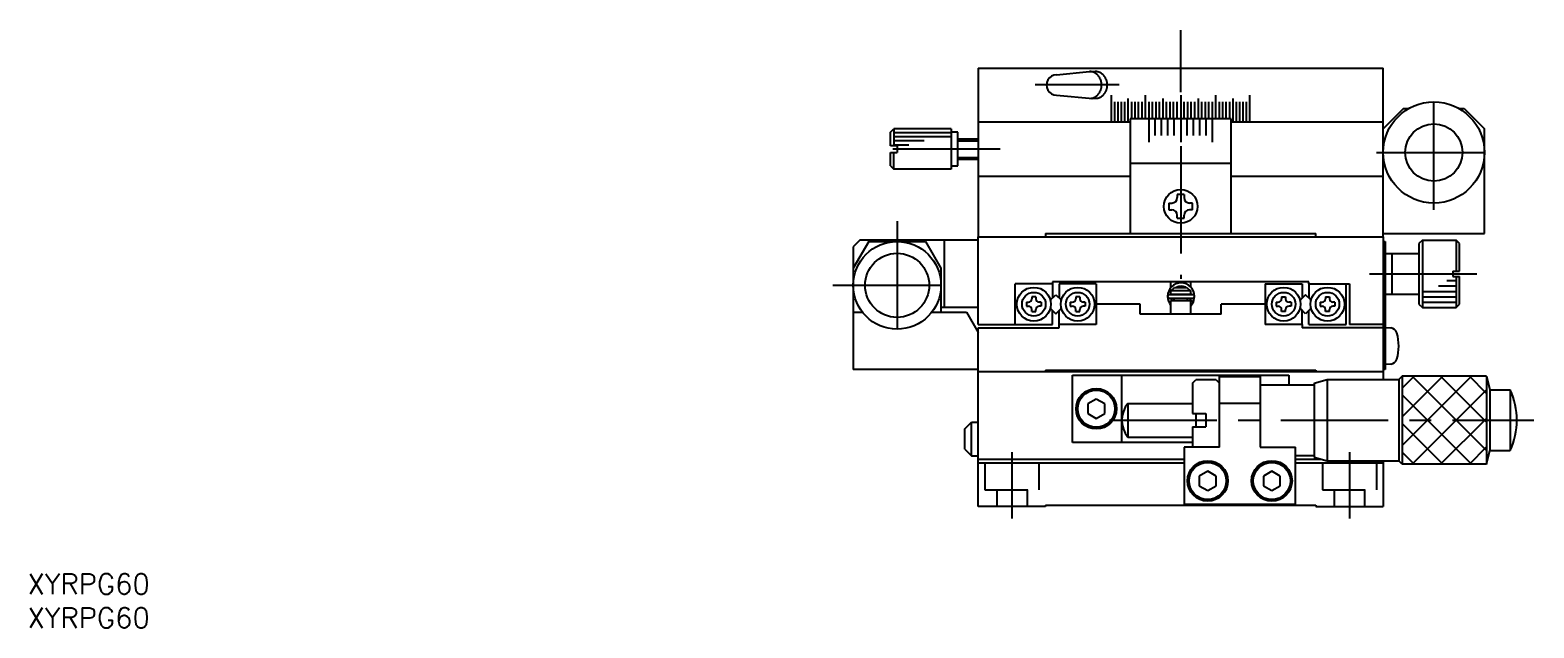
# Model space of a CAD drawing. Extents: x 0 to 361, y -8 to 337.
# Drawn here: x 0.4 to 223.1, y -8 to 80.6 of the extents above; entities that cross this region are included whole.
import ezdxf

# ---------------------------------------------------------------- set-up
doc = ezdxf.new("R2010")
doc.units = 0
doc.header["$LTSCALE"] = 0.5
doc.linetypes.add('CENTER', pattern=[50.8, 31.75, -6.35, 6.35, -6.35])
doc.linetypes.add('DASHED', pattern=[19.05, 12.7, -6.35])
for name, color, linetype in [('MSM_CENTER', 1, 'CENTER'), ('MSM_CONTINUOUS', 7, 'CONTINUOUS'), ('MSM_DASHED', 4, 'DASHED'), ('MSM_NARROW', 5, 'CONTINUOUS'), ('MSM_PART_NUMBER', 7, 'CONTINUOUS')]:
    doc.layers.add(name, color=color, linetype=linetype)
doc.styles.get("Standard").update_dxf_attribs({"font": 'txt.shx', "height": 3, "bigfont": 'bigfont.shx'})

# ---------------------------------------------------------------- blocks, each defined once
blk = doc.blocks.new('*U5')
at = {"layer": 'MSM_PART_NUMBER'}
blk.add_text('XYRPG60', height=3, dxfattribs=at).set_placement((0, -3))
blk = doc.blocks.new('*U6')
at = {"layer": 'MSM_PART_NUMBER'}
blk.add_text('XYRPG60', height=3, dxfattribs=at).set_placement((0, -8))

msp = doc.modelspace()

# ---------------------------------------------------------------- linework, layer by layer
at = {"layer": 'MSM_CENTER'}
for p, q in [((170.81, 71.42), (170.81, 80.65)), ((161.68, 72.5), (149.24, 72.5)), ((208.31, 54), (208.31, 71)), ((144.06, 63), (126.42, 63)), ((170.81, 63.41), (170.81, 43.76)), ((199.81, 62.5), (216.81, 62.5)), ((128.81, 52.3), (128.81, 33.3)), ((119.31, 42.8), (138.31, 42.8)), ((198.79, 44.5), (215.98, 44.5)), ((160.27, 22.8), (223.13, 22.8)), ((145.81, 18.06), (145.81, 8.25)), ((195.81, 18.06), (195.81, 8.25))]:
    msp.add_line(p, q, dxfattribs=at)
at = {"layer": 'MSM_CONTINUOUS'}
for p, q in [((140.81, 75), (140.81, 50)), ((140.81, 75), (200.81, 75)), ((152.43, 74), (157.29, 74.5)), ((157.29, 74.5), (158.14, 74.5)), ((157.37, 74.5), (157.29, 74.5)), ((157.44, 74.49), (157.37, 74.5)), ((157.52, 74.48), (157.44, 74.49)), ((157.59, 74.47), (157.52, 74.48)), ((157.67, 74.46), (157.59, 74.47)), ((157.74, 74.44), (157.67, 74.46)), ((157.81, 74.41), (157.74, 74.44)), ((157.89, 74.39), (157.81, 74.41)), ((157.96, 74.36), (157.89, 74.39)), ((158.03, 74.33), (157.96, 74.36)), ((158.1, 74.29), (158.03, 74.33)), ((158.16, 74.25), (158.1, 74.29)), ((158.21, 74.5), (158.14, 74.5)), ((158.23, 74.21), (158.16, 74.25)), ((158.29, 74.49), (158.21, 74.5)), ((158.29, 74.17), (158.23, 74.21)), ((158.36, 74.48), (158.29, 74.49)), ((158.35, 74.12), (158.29, 74.17)), ((158.42, 74.07), (158.35, 74.12)), ((158.44, 74.47), (158.36, 74.48)), ((158.47, 74.01), (158.42, 74.07)), ((158.51, 74.46), (158.44, 74.47)), ((158.53, 73.96), (158.47, 74.01)), ((158.59, 74.44), (158.51, 74.46)), ((158.58, 73.9), (158.53, 73.96)), ((158.64, 73.84), (158.58, 73.9)), ((158.66, 74.41), (158.59, 74.44)), ((158.69, 73.78), (158.64, 73.84)), ((158.73, 74.39), (158.66, 74.41)), ((158.73, 73.71), (158.69, 73.78)), ((158.8, 74.36), (158.73, 74.39)), ((158.78, 73.64), (158.73, 73.71)), ((158.82, 73.57), (158.78, 73.64)), ((158.87, 74.33), (158.8, 74.36)), ((158.86, 73.5), (158.82, 73.57)), ((158.94, 74.29), (158.87, 74.33)), ((159.01, 74.25), (158.94, 74.29)), ((159.07, 74.21), (159.01, 74.25)), ((159.14, 74.17), (159.07, 74.21)), ((159.2, 74.12), (159.14, 74.17)), ((159.26, 74.07), (159.2, 74.12)), ((159.32, 74.01), (159.26, 74.07)), ((159.38, 73.96), (159.32, 74.01)), ((159.43, 73.9), (159.38, 73.96)), ((159.48, 73.84), (159.43, 73.9)), ((159.53, 73.78), (159.48, 73.84)), ((159.58, 73.71), (159.53, 73.78)), ((159.62, 73.64), (159.58, 73.71)), ((159.66, 73.57), (159.62, 73.64)), ((159.7, 73.5), (159.66, 73.57)), ((200.81, 50), (200.81, 75)), ((158.69, 71.23), (158.74, 71.29)), ((158.74, 71.29), (158.78, 71.36)), ((158.78, 71.36), (158.82, 71.43)), ((158.82, 71.43), (158.86, 71.5)), ((158.9, 73.43), (158.86, 73.5)), ((158.86, 71.5), (158.9, 71.58)), ((158.93, 73.35), (158.9, 73.43)), ((158.9, 71.58), (158.93, 71.65)), ((158.96, 73.28), (158.93, 73.35)), ((158.93, 71.65), (158.96, 71.73)), ((158.99, 73.2), (158.96, 73.28)), ((158.96, 71.73), (158.99, 71.81)), ((159.01, 73.12), (158.99, 73.2)), ((158.99, 71.81), (159.02, 71.89)), ((159.04, 73.04), (159.01, 73.12)), ((159.02, 71.89), (159.04, 71.97)), ((159.05, 72.96), (159.04, 73.04)), ((159.04, 71.97), (159.06, 72.05)), ((159.07, 72.88), (159.05, 72.96)), ((159.06, 72.05), (159.07, 72.13)), ((159.08, 72.79), (159.07, 72.88)), ((159.07, 72.13), (159.08, 72.21)), ((159.09, 72.71), (159.08, 72.79)), ((159.08, 72.21), (159.09, 72.29)), ((159.1, 72.63), (159.09, 72.71)), ((159.09, 72.29), (159.1, 72.38)), ((159.1, 72.54), (159.1, 72.63)), ((159.1, 72.46), (159.1, 72.54)), ((159.1, 72.38), (159.1, 72.46)), ((159.53, 71.23), (159.58, 71.29)), ((159.58, 71.29), (159.63, 71.36)), ((159.63, 71.36), (159.67, 71.43)), ((159.67, 71.43), (159.71, 71.5)), ((159.74, 73.43), (159.7, 73.5)), ((159.71, 71.5), (159.74, 71.58)), ((159.77, 73.35), (159.74, 73.43)), ((159.74, 71.58), (159.78, 71.65)), ((159.81, 73.28), (159.77, 73.35)), ((159.78, 71.65), (159.81, 71.73)), ((159.83, 73.2), (159.81, 73.28)), ((159.81, 71.73), (159.84, 71.81)), ((159.86, 73.12), (159.83, 73.2)), ((159.84, 71.81), (159.86, 71.89)), ((159.88, 73.04), (159.86, 73.12)), ((159.86, 71.89), (159.88, 71.97)), ((159.9, 72.96), (159.88, 73.04)), ((159.88, 71.97), (159.9, 72.05)), ((159.92, 72.88), (159.9, 72.96)), ((159.9, 72.05), (159.92, 72.13)), ((159.93, 72.79), (159.92, 72.88)), ((159.92, 72.13), (159.93, 72.21)), ((159.94, 72.71), (159.93, 72.79)), ((159.93, 72.21), (159.94, 72.29)), ((159.94, 72.63), (159.94, 72.71)), ((159.95, 72.54), (159.94, 72.63)), ((159.94, 72.38), (159.95, 72.46)), ((159.94, 72.29), (159.94, 72.38)), ((159.95, 72.46), (159.95, 72.54)), ((152.43, 71), (157.78, 70.52)), ((157.52, 70.52), (157.6, 70.53)), ((158.37, 70.52), (157.52, 70.52)), ((157.6, 70.53), (157.67, 70.54)), ((157.67, 70.54), (157.75, 70.56)), ((157.75, 70.56), (157.82, 70.59)), ((157.82, 70.59), (157.89, 70.61)), ((157.89, 70.61), (157.96, 70.64)), ((157.96, 70.64), (158.03, 70.68)), ((158.03, 70.68), (158.1, 70.71)), ((158.1, 70.71), (158.17, 70.75)), ((158.17, 70.75), (158.23, 70.79)), ((158.23, 70.79), (158.3, 70.84)), ((158.3, 70.84), (158.36, 70.88)), ((158.36, 70.88), (158.42, 70.94)), ((158.37, 70.52), (158.44, 70.53)), ((158.42, 70.94), (158.48, 70.99)), ((158.44, 70.53), (158.52, 70.54)), ((158.48, 70.99), (158.53, 71.05)), ((158.52, 70.54), (158.59, 70.56)), ((158.53, 71.05), (158.59, 71.1)), ((158.59, 71.1), (158.64, 71.17)), ((158.59, 70.56), (158.66, 70.59)), ((158.64, 71.17), (158.69, 71.23)), ((158.66, 70.59), (158.74, 70.61)), ((158.74, 70.61), (158.81, 70.64)), ((158.81, 70.64), (158.88, 70.68)), ((158.88, 70.68), (158.95, 70.71)), ((158.95, 70.71), (159.01, 70.75)), ((159.01, 70.75), (159.08, 70.79)), ((159.08, 70.79), (159.14, 70.84)), ((159.14, 70.84), (159.2, 70.88)), ((159.2, 70.88), (159.26, 70.94)), ((159.26, 70.94), (159.32, 70.99)), ((159.32, 70.99), (159.38, 71.05)), ((159.38, 71.05), (159.43, 71.1)), ((159.43, 71.1), (159.49, 71.17)), ((159.49, 71.17), (159.53, 71.23)), ((160.55, 67), (160.55, 71)), ((161.05, 67), (161.05, 70)), ((161.54, 67), (161.54, 70)), ((162.04, 67), (162.04, 70)), ((162.54, 67), (162.54, 70)), ((163.05, 67), (163.05, 70.5)), ((163.56, 67.5), (163.56, 70)), ((164.07, 67.5), (164.07, 70)), ((164.58, 67.5), (164.58, 70)), ((165.09, 67.5), (165.09, 70)), ((165.6, 67.5), (165.6, 71)), ((166.12, 64), (166.12, 70)), ((166.64, 67.5), (166.64, 70)), ((167.16, 67.5), (167.16, 70)), ((167.68, 67.5), (167.68, 70)), ((168.2, 67.5), (168.2, 70.5)), ((168.72, 67.5), (168.72, 70)), ((169.24, 67.5), (169.24, 70)), ((169.77, 67.5), (169.77, 70)), ((170.29, 67.5), (170.29, 70)), ((170.81, 71), (170.81, 64)), ((171.34, 67.5), (171.34, 70)), ((171.86, 67.5), (171.86, 70)), ((172.38, 67.5), (172.38, 70)), ((172.91, 67.5), (172.91, 70)), ((173.43, 67.5), (173.43, 70.5)), ((173.95, 67.5), (173.95, 70)), ((174.47, 67.5), (174.47, 70)), ((174.99, 67.5), (174.99, 70)), ((175.51, 64), (175.51, 70)), ((176.02, 67.5), (176.02, 71)), ((176.54, 67.5), (176.54, 70)), ((177.05, 67.5), (177.05, 70)), ((177.56, 67.5), (177.56, 70)), ((178.07, 67.5), (178.07, 70)), ((178.58, 67), (178.58, 70.5)), ((179.08, 67), (179.08, 70)), ((179.59, 67), (179.59, 70)), ((180.08, 67), (180.08, 70)), ((180.58, 67), (180.58, 70)), ((181.07, 67), (181.07, 71)), ((163.31, 67), (140.81, 67)), ((163.31, 67.5), (163.31, 50.5)), ((178.31, 67.5), (163.31, 67.5)), ((167.05, 65), (167.05, 67.5)), ((167.99, 65), (167.99, 67.5)), ((168.93, 65), (168.93, 67.5)), ((169.87, 65), (169.87, 67.5)), ((171.76, 65), (171.76, 67.5)), ((172.7, 65), (172.7, 67.5)), ((173.64, 65), (173.64, 67.5)), ((174.57, 65), (174.57, 67.5)), ((178.31, 50.5), (178.31, 67.5)), ((200.81, 67), (178.31, 67)), ((203.81, 69), (200.81, 66)), ((203.81, 69), (204.57, 69)), ((212.06, 69), (212.81, 69)), ((212.81, 69), (215.81, 66)), ((127.81, 65.5), (128.31, 66)), ((127.81, 63.5), (127.81, 65.5)), ((128.31, 66), (128.31, 63.5)), ((136.81, 66), (128.31, 66)), ((136.81, 66), (136.81, 60)), ((137.81, 65.5), (136.81, 65.5)), ((137.81, 60.5), (137.81, 65.5)), ((215.81, 50.5), (215.81, 66)), ((128.81, 63.5), (127.81, 63.5)), ((127.81, 62.5), (128.81, 62.5)), ((127.81, 60.5), (127.81, 62.5)), ((128.31, 60), (128.31, 62.5)), ((128.81, 63.5), (128.81, 62.5)), ((137.81, 64.5), (140.81, 64.5)), ((127.81, 60.5), (128.31, 60)), ((136.81, 60.5), (137.81, 60.5)), ((137.81, 61.5), (140.81, 61.5)), ((163.31, 60.9), (178.31, 60.9)), ((136.81, 60), (128.31, 60)), ((140.81, 59), (163.31, 59)), ((178.31, 59), (200.81, 59)), ((171.31, 56.25), (170.31, 56.25)), ((170.31, 56.25), (170.31, 55.8)), ((171.31, 56.25), (171.31, 55.8)), ((169.06, 55), (169.06, 54)), ((169.06, 55), (169.51, 55)), ((169.06, 54), (169.51, 54)), ((172.56, 55), (172.11, 55)), ((172.56, 54), (172.11, 54)), ((172.56, 54), (172.56, 55)), ((170.31, 52.75), (170.31, 53.2)), ((170.31, 52.75), (171.31, 52.75)), ((171.31, 52.75), (171.31, 53.2)), ((123.31, 49.5), (122.31, 48.5)), ((124.61, 49.3), (122.31, 45.33)), ((140.81, 49.5), (123.31, 49.5)), ((124.61, 49.3), (133.02, 49.3)), ((133.02, 49.3), (135.31, 45.33)), ((135.81, 39.5), (135.81, 49.5)), ((140.81, 50), (200.81, 50)), ((140.81, 37), (140.81, 50)), ((150.81, 50.5), (150.81, 50)), ((150.81, 50.5), (190.81, 50.5)), ((190.81, 50), (190.81, 50.5)), ((200.81, 50.5), (215.81, 50.5)), ((200.81, 50), (200.81, 28.82)), ((200.81, 49.3), (201.11, 49.3)), ((201.11, 49.3), (201.11, 30.3)), ((206.61, 49.5), (206.11, 49)), ((206.61, 49.5), (206.61, 39.5)), ((206.61, 49.5), (211.61, 49.5)), ((211.61, 49.5), (211.61, 44.9)), ((212.11, 49), (211.61, 49.5)), ((122.31, 48.5), (122.31, 30.3)), ((201.11, 47.5), (206.11, 47.5)), ((202.11, 47.5), (202.11, 41.5)), ((206.11, 49), (206.11, 40)), ((212.11, 44.9), (212.11, 49)), ((135.31, 45.33), (135.31, 38.8)), ((211.11, 44.9), (212.11, 44.9)), ((211.11, 44.9), (211.11, 44.1)), ((146.31, 37), (146.31, 43)), ((151.81, 43), (146.31, 43)), ((189.81, 43.3), (151.81, 43.3)), ((151.81, 43.3), (151.81, 40.91)), ((158.31, 43), (152.81, 43)), ((152.81, 43), (152.81, 40.91)), ((158.31, 43), (158.31, 37)), ((169.31, 43.3), (169.31, 42.4)), ((169.37, 42), (169.9, 42.5)), ((169.9, 42.5), (171.73, 42.5)), ((171.73, 42.5), (172.26, 42)), ((172.31, 42.53), (172.31, 43.3)), ((183.31, 43), (183.31, 37)), ((183.31, 43), (188.81, 43)), ((188.81, 43), (188.81, 40.91)), ((189.81, 43), (189.81, 43.3)), ((189.81, 43), (189.81, 40.91)), ((189.81, 43), (195.81, 43)), ((195.31, 37), (195.31, 43)), ((195.81, 43), (195.81, 37)), ((211.11, 44.1), (212.11, 44.1)), ((211.61, 44.1), (211.61, 39.5)), ((212.11, 40), (212.11, 44.1)), ((147.96, 40.3), (147.96, 39.7)), ((147.96, 40.3), (148.26, 40.3)), ((149.36, 41.1), (148.76, 41.1)), ((148.76, 41.1), (148.76, 40.8)), ((149.36, 41.1), (149.36, 40.8)), ((150.16, 40.3), (149.86, 40.3)), ((150.16, 40.3), (150.16, 39.7)), ((151.49, 40.59), (152.31, 41.41)), ((152.31, 41.41), (153.14, 40.59)), ((154.46, 40.3), (154.46, 39.7)), ((154.46, 40.3), (154.76, 40.3)), ((155.86, 41.1), (155.26, 41.1)), ((155.26, 41.1), (155.26, 40.8)), ((155.86, 41.1), (155.86, 40.8)), ((156.66, 40.3), (156.36, 40.3)), ((156.66, 40.3), (156.66, 39.7)), ((169.01, 40.42), (169.03, 40.36)), ((169.03, 40.36), (169.03, 40.36)), ((169.03, 40.36), (169.03, 40.36)), ((169.03, 40.36), (169.03, 40.36)), ((172.62, 41.4), (169.12, 41.4)), ((169.12, 40.9), (172.62, 40.9)), ((169.31, 42), (169.31, 41.5)), ((172.31, 42), (169.31, 42)), ((169.31, 41.5), (172.31, 41.5)), ((172.31, 40.5), (169.31, 40.5)), ((169.31, 40.5), (169.31, 38.5)), ((169.39, 41.4), (169.41, 41.5)), ((169.52, 40.5), (169.39, 40.9)), ((169.47, 40.68), (169.48, 40.69)), ((169.47, 40.67), (169.47, 40.68)), ((169.47, 40.65), (169.47, 40.67)), ((169.47, 40.64), (169.47, 40.65)), ((169.47, 40.63), (169.47, 40.64)), ((169.48, 40.62), (169.47, 40.63)), ((169.48, 40.73), (169.49, 40.74)), ((169.48, 40.72), (169.48, 40.73)), ((169.48, 40.7), (169.48, 40.72)), ((169.48, 40.69), (169.48, 40.7)), ((169.48, 40.6), (169.48, 40.62)), ((169.48, 40.59), (169.48, 40.6)), ((169.48, 40.58), (169.48, 40.59)), ((169.49, 40.57), (169.48, 40.58)), ((169.49, 40.75), (169.5, 40.76)), ((169.49, 40.74), (169.49, 40.75)), ((169.49, 40.56), (169.49, 40.57)), ((169.49, 40.56), (169.49, 40.56)), ((169.5, 40.77), (169.51, 40.78)), ((169.5, 40.76), (169.5, 40.77)), ((169.51, 40.78), (169.52, 40.79)), ((169.52, 40.79), (169.53, 40.8)), ((169.53, 40.81), (169.54, 40.82)), ((169.53, 40.8), (169.53, 40.81)), ((169.54, 40.82), (169.55, 40.83)), ((169.55, 40.83), (169.56, 40.84)), ((169.56, 40.84), (169.57, 40.85)), ((169.57, 40.85), (169.58, 40.85)), ((169.58, 40.85), (169.59, 40.86)), ((169.59, 40.86), (169.6, 40.87)), ((169.6, 40.87), (169.61, 40.87)), ((169.61, 40.87), (169.62, 40.88)), ((169.62, 40.88), (169.63, 40.88)), ((169.63, 40.88), (169.65, 40.89)), ((169.65, 40.89), (169.66, 40.89)), ((169.66, 40.89), (169.67, 40.89)), ((169.67, 40.89), (169.68, 40.89)), ((169.68, 40.89), (169.69, 40.9)), ((169.69, 40.9), (169.71, 40.9)), ((169.71, 40.9), (169.72, 40.9)), ((169.72, 40.9), (169.72, 40.9)), ((169.81, 41.5), (169.81, 41.4)), ((169.81, 40.9), (169.81, 40.5)), ((171.81, 41.4), (171.81, 41.5)), ((171.81, 40.5), (171.81, 40.9)), ((172.02, 40.9), (172.03, 40.9)), ((172.03, 40.9), (172.04, 40.9)), ((172.04, 40.9), (172.06, 40.9)), ((172.06, 40.9), (172.07, 40.89)), ((172.07, 40.89), (172.08, 40.89)), ((172.08, 40.89), (172.09, 40.89)), ((172.09, 40.89), (172.1, 40.88)), ((172.1, 40.88), (172.11, 40.88)), ((172.11, 40.88), (172.13, 40.87)), ((172.13, 40.87), (172.14, 40.87)), ((172.14, 40.87), (172.15, 40.86)), ((172.15, 40.86), (172.16, 40.86)), ((172.16, 40.86), (172.17, 40.85)), ((172.17, 40.85), (172.18, 40.84)), ((172.18, 40.84), (172.19, 40.83)), ((172.19, 40.83), (172.2, 40.83)), ((172.2, 40.83), (172.2, 40.82)), ((172.2, 40.82), (172.21, 40.81)), ((172.21, 40.81), (172.22, 40.8)), ((172.22, 40.8), (172.23, 40.79)), ((172.23, 40.79), (172.23, 40.78)), ((172.23, 40.78), (172.24, 40.77)), ((172.25, 40.56), (172.23, 40.5)), ((172.24, 40.77), (172.25, 40.76)), ((172.25, 40.76), (172.25, 40.75)), ((172.25, 40.75), (172.26, 40.73)), ((172.26, 40.58), (172.25, 40.56)), ((172.25, 40.56), (172.25, 40.56)), ((172.25, 40.55), (172.25, 40.56)), ((172.25, 40.55), (172.25, 40.55)), ((172.31, 40.5), (172.25, 40.55)), ((172.26, 40.54), (172.25, 40.55)), ((172.25, 40.55), (172.25, 40.55)), ((172.26, 40.73), (172.26, 40.72)), ((172.26, 40.72), (172.26, 40.71)), ((172.26, 40.71), (172.26, 40.7)), ((172.26, 40.7), (172.27, 40.69)), ((172.27, 40.61), (172.26, 40.6)), ((172.26, 40.6), (172.26, 40.59)), ((172.26, 40.59), (172.26, 40.58)), ((172.27, 40.54), (172.26, 40.54)), ((172.26, 40.54), (172.26, 40.54)), ((172.27, 40.69), (172.27, 40.67)), ((172.27, 40.67), (172.27, 40.66)), ((172.27, 40.66), (172.27, 40.65)), ((172.27, 40.65), (172.27, 40.64)), ((172.27, 40.64), (172.27, 40.62)), ((172.27, 40.62), (172.27, 40.61)), ((172.27, 40.53), (172.27, 40.54)), ((172.28, 40.52), (172.27, 40.53)), ((172.29, 40.52), (172.28, 40.52)), ((172.3, 40.51), (172.29, 40.52)), ((172.32, 40.5), (172.3, 40.51)), ((172.31, 41.4), (172.31, 42)), ((172.31, 41.56), (172.35, 41.4)), ((172.7, 40.35), (172.31, 40.5)), ((172.31, 38.5), (172.31, 40.5)), ((172.31, 39.76), (172.71, 40.36)), ((172.33, 40.5), (172.32, 40.5)), ((172.34, 40.49), (172.33, 40.5)), ((172.36, 40.48), (172.34, 40.49)), ((172.37, 40.47), (172.36, 40.48)), ((172.39, 40.46), (172.37, 40.47)), ((172.41, 40.46), (172.39, 40.46)), ((172.42, 40.45), (172.41, 40.46)), ((172.44, 40.44), (172.42, 40.45)), ((172.46, 40.43), (172.44, 40.44)), ((172.48, 40.42), (172.46, 40.43)), ((172.5, 40.42), (172.48, 40.42)), ((172.51, 40.41), (172.5, 40.42)), ((172.53, 40.4), (172.51, 40.41)), ((172.55, 40.4), (172.53, 40.4)), ((172.57, 40.39), (172.55, 40.4)), ((172.58, 40.38), (172.57, 40.39)), ((172.6, 40.38), (172.58, 40.38)), ((172.61, 40.37), (172.6, 40.38)), ((172.63, 40.37), (172.61, 40.37)), ((172.64, 40.37), (172.63, 40.37)), ((172.65, 40.36), (172.64, 40.37)), ((172.67, 40.36), (172.65, 40.36)), ((172.68, 40.36), (172.67, 40.36)), ((172.67, 40.28), (172.71, 40.35)), ((172.69, 40.36), (172.68, 40.36)), ((172.68, 40.36), (172.68, 40.36)), ((172.7, 40.36), (172.69, 40.36)), ((172.7, 40.36), (172.7, 40.35)), ((172.71, 40.36), (172.7, 40.36)), ((172.7, 40.36), (172.7, 40.36)), ((172.71, 40.35), (172.87, 41.12)), ((172.71, 40.36), (172.72, 40.39)), ((172.71, 40.36), (172.71, 40.36)), ((172.71, 40.36), (172.71, 40.36)), ((172.73, 40.9), (172.72, 40.92)), ((172.72, 40.39), (172.73, 40.43)), ((172.74, 40.87), (172.73, 40.9)), ((172.73, 40.43), (172.74, 40.46)), ((172.75, 40.83), (172.74, 40.87)), ((172.74, 40.46), (172.75, 40.5)), ((172.76, 40.79), (172.75, 40.83)), ((172.75, 40.5), (172.76, 40.54)), ((172.76, 40.76), (172.76, 40.79)), ((172.77, 40.72), (172.76, 40.76)), ((172.76, 40.57), (172.77, 40.61)), ((172.76, 40.54), (172.76, 40.57)), ((172.77, 40.68), (172.77, 40.72)), ((172.77, 40.65), (172.77, 40.68)), ((172.77, 40.61), (172.77, 40.65)), ((184.96, 40.3), (184.96, 39.7)), ((184.96, 40.3), (185.26, 40.3)), ((185.76, 41.1), (186.36, 41.1)), ((185.76, 41.1), (185.76, 40.8)), ((186.36, 41.1), (186.36, 40.8)), ((187.16, 40.3), (186.86, 40.3)), ((187.16, 40.3), (187.16, 39.7)), ((189.31, 41.41), (188.49, 40.59)), ((190.14, 40.59), (189.31, 41.41)), ((191.46, 40.3), (191.46, 39.7)), ((191.46, 40.3), (191.76, 40.3)), ((192.26, 41.1), (192.86, 41.1)), ((192.26, 41.1), (192.26, 40.8)), ((192.86, 41.1), (192.86, 40.8)), ((193.66, 40.3), (193.36, 40.3)), ((193.66, 40.3), (193.66, 39.7)), ((201.11, 41.5), (206.11, 41.5)), ((122.31, 38.8), (123.69, 38.8)), ((133.94, 38.8), (139.08, 38.8)), ((140.81, 39.5), (135.31, 39.5)), ((139.08, 38.8), (140.81, 35.8)), ((147.96, 39.7), (148.26, 39.7)), ((148.76, 38.9), (148.76, 39.2)), ((148.76, 38.9), (149.36, 38.9)), ((149.36, 38.9), (149.36, 39.2)), ((150.16, 39.7), (149.86, 39.7)), ((151.49, 39.41), (152.31, 38.59)), ((151.81, 37), (151.81, 39.09)), ((152.31, 38.59), (153.14, 39.41)), ((152.81, 36.5), (152.81, 39.09)), ((154.46, 39.7), (154.76, 39.7)), ((155.26, 38.9), (155.26, 39.2)), ((155.26, 38.9), (155.86, 38.9)), ((155.86, 38.9), (155.86, 39.2)), ((156.66, 39.7), (156.36, 39.7)), ((164.81, 40), (158.31, 40)), ((164.81, 38.5), (164.81, 40)), ((176.81, 38.5), (164.81, 38.5)), ((183.31, 40), (176.81, 40)), ((176.81, 38.5), (176.81, 40)), ((184.96, 39.7), (185.26, 39.7)), ((185.76, 38.9), (185.76, 39.2)), ((186.36, 38.9), (185.76, 38.9)), ((186.36, 38.9), (186.36, 39.2)), ((187.16, 39.7), (186.86, 39.7)), ((189.31, 38.59), (188.49, 39.41)), ((188.81, 37), (188.81, 39.09)), ((190.14, 39.41), (189.31, 38.59)), ((189.81, 37), (189.81, 39.09)), ((191.46, 39.7), (191.76, 39.7)), ((192.26, 38.9), (192.26, 39.2)), ((192.86, 38.9), (192.26, 38.9)), ((192.86, 38.9), (192.86, 39.2)), ((193.66, 39.7), (193.36, 39.7)), ((206.11, 40), (206.61, 39.5)), ((206.61, 39.5), (211.61, 39.5)), ((211.61, 39.5), (212.11, 40)), ((140.81, 37), (151.81, 37)), ((140.81, 36.5), (152.81, 36.5)), ((140.81, 10), (140.81, 36.5)), ((158.31, 37), (152.81, 37)), ((188.81, 37), (183.31, 37)), ((188.81, 37), (188.81, 36.5)), ((200.81, 36.5), (188.81, 36.5)), ((189.81, 37), (195.31, 37)), ((200.81, 37), (195.81, 37)), ((201.11, 36.55), (201.96, 36.48)), ((140.81, 30.3), (122.31, 30.3)), ((140.81, 30), (200.81, 30)), ((150.81, 30.2), (190.81, 30.2)), ((150.81, 30.2), (150.81, 30)), ((154.81, 29.5), (186.81, 29.5)), ((154.81, 19.5), (154.81, 29.5)), ((162.11, 19.5), (162.11, 29.5)), ((176.56, 29.3), (182.56, 29.3)), ((176.56, 18.8), (176.56, 29.3)), ((182.56, 29.3), (182.56, 18.8)), ((186.81, 29.5), (186.81, 28.05)), ((190.81, 30.2), (190.81, 30)), ((201.11, 30.3), (200.81, 30.3)), ((201.96, 31.12), (201.11, 31.05)), ((203.61, 29.32), (203.11, 28.82)), ((203.61, 29.32), (203.61, 16.28)), ((216.11, 29.32), (203.61, 29.32)), ((216.11, 29.32), (216.11, 16.28)), ((216.11, 29.32), (216.61, 27.3)), ((172.56, 28.3), (173.06, 28.8)), ((172.56, 28.3), (172.56, 23.8)), ((176.06, 28.8), (173.06, 28.8)), ((176.06, 28.8), (176.56, 28.3)), ((182.56, 28.05), (190.56, 28.05)), ((190.56, 28.3), (192.5, 28.82)), ((190.56, 28.3), (190.56, 17.3)), ((192.5, 28.82), (192.5, 16.82)), ((192.5, 28.82), (203.11, 28.82)), ((203.11, 28.82), (203.11, 16.78)), ((216.61, 27.3), (219.61, 27.3)), ((216.61, 27.3), (216.61, 18.3)), ((219.61, 27.3), (219.61, 18.3)), ((158.31, 25.94), (157.06, 25.22)), ((157.06, 25.22), (157.06, 23.78)), ((159.56, 25.22), (158.31, 25.94)), ((159.56, 23.78), (159.56, 25.22)), ((162.99, 25.3), (162.99, 20.3)), ((162.99, 25.3), (172.56, 25.3)), ((182.56, 25.3), (176.56, 25.3)), ((138.85, 21.5), (139.85, 22.5)), ((139.85, 17.5), (139.85, 22.5)), ((139.85, 22.5), (140.81, 22.5)), ((157.06, 23.78), (158.31, 23.06)), ((158.31, 23.06), (159.56, 23.78)), ((172.56, 23.8), (174.56, 23.8)), ((173.06, 23.8), (173.06, 21.8)), ((174.56, 23.8), (174.56, 21.8)), ((138.85, 18.5), (138.85, 21.5)), ((162.99, 20.3), (172.56, 20.3)), ((172.56, 21.8), (172.56, 18.8)), ((172.56, 21.8), (174.56, 21.8)), ((138.85, 18.5), (139.85, 17.5)), ((172.56, 19.5), (154.81, 19.5)), ((176.56, 18.8), (171.31, 18.8)), ((171.31, 18.8), (171.31, 10.3)), ((182.56, 18.8), (187.81, 18.8)), ((187.81, 10.3), (187.81, 18.8)), ((216.11, 16.28), (216.61, 18.3)), ((216.61, 18.3), (219.61, 18.3)), ((139.85, 17.5), (140.81, 17.5)), ((140.81, 17), (171.31, 17)), ((140.81, 16.5), (171.31, 16.5)), ((187.81, 17.55), (190.56, 17.55)), ((187.81, 17), (191.68, 17)), ((187.81, 16.5), (200.81, 16.5)), ((190.56, 17.3), (192.5, 16.78)), ((192.5, 16.78), (203.11, 16.78)), ((200.81, 16.78), (200.81, 10)), ((203.61, 16.28), (203.11, 16.78)), ((216.11, 16.28), (203.61, 16.28)), ((174.81, 15.24), (173.56, 14.52)), ((173.56, 14.52), (173.56, 13.08)), ((176.06, 14.52), (174.81, 15.24)), ((176.06, 13.08), (176.06, 14.52)), ((184.31, 15.24), (183.06, 14.52)), ((183.06, 14.52), (183.06, 13.08)), ((185.56, 14.52), (184.31, 15.24)), ((185.56, 13.08), (185.56, 14.52)), ((173.56, 13.08), (174.81, 12.36)), ((174.81, 12.36), (176.06, 13.08)), ((183.06, 13.08), (184.31, 12.36)), ((184.31, 12.36), (185.56, 13.08)), ((150.81, 10), (140.81, 10)), ((150.81, 10.2), (190.81, 10.2)), ((150.81, 10.2), (150.81, 10)), ((187.81, 10.3), (171.31, 10.3)), ((190.81, 10.2), (190.81, 10)), ((190.81, 10), (200.81, 10))]:
    msp.add_line(p, q, dxfattribs=at)
for centre, radius in [((208.31, 62.5), 7.5), ((208.31, 62.5), 4.25), ((170.81, 54.5), 2.5), ((128.81, 42.8), 6.5), ((128.81, 42.8), 4.75), ((149.06, 40), 2.5), ((155.56, 40), 2.5), ((186.06, 40), 2.5), ((192.56, 40), 2.5), ((149.06, 40), 1.75), ((155.56, 40), 1.75), ((186.06, 40), 1.75), ((192.56, 40), 1.75), ((158.31, 24.5), 3), ((158.31, 24.5), 2.75), ((174.81, 13.8), 3), ((174.81, 13.8), 2.75), ((184.31, 13.8), 3), ((184.31, 13.8), 2.75)]:
    msp.add_circle(centre, radius, dxfattribs=at)
for centre, radius, start, end in [((152.43, 72.5), 1.5, 89.9999, 270.0001), ((169.51, 55.8), 0.8, 270, 0), ((172.11, 55.8), 0.8, 180, 270), ((169.51, 53.2), 0.8, 0, 90), ((172.11, 53.2), 0.8, 90, 180), ((170.87, 41.15), 2, 0.8493, 179.2017), ((170.87, 41.15), 1.5, 64.3105, 115.6948), ((148.26, 40.8), 0.5, 270, 0), ((149.86, 40.8), 0.5, 180, 270), ((154.76, 40.8), 0.5, 270, 0), ((156.36, 40.8), 0.5, 180, 270), ((169.12, 41.15), 0.25, 90, 270), ((170.88, 41.15), 2, 180.943, 218.7585), ((172.62, 41.15), 0.25, 270, 90), ((185.26, 40.8), 0.5, 270, 0), ((186.86, 40.8), 0.5, 180, 270), ((191.76, 40.8), 0.5, 270, 0), ((193.36, 40.8), 0.5, 180, 270), ((148.26, 39.2), 0.5, 0, 90), ((149.86, 39.2), 0.5, 90, 180), ((154.76, 39.2), 0.5, 0, 90), ((156.36, 39.2), 0.5, 90, 180), ((185.26, 39.2), 0.5, 0, 90), ((186.86, 39.2), 0.5, 90, 180), ((191.76, 39.2), 0.5, 0, 90), ((193.36, 39.2), 0.5, 90, 180), ((201.87, 35.48), 1, 16.257, 85), ((196.11, 33.8), 7, 343.743, 16.257), ((201.87, 32.12), 1, 275, 343.743), ((209.99, 22.8), 10.62, 334.9423, 25.0577), ((166.11, 22.8), 4, 141.2775, 218.6822)]:
    msp.add_arc(centre, radius, start, end, dxfattribs=at)
at = {"layer": 'MSM_DASHED'}
for p, q in [((141.81, 16.5), (141.81, 12.5)), ((149.81, 16.5), (149.81, 12.5)), ((191.81, 16.5), (191.81, 12.5)), ((199.81, 16.5), (199.81, 12.5)), ((141.81, 12.5), (149.81, 12.5)), ((143.56, 12.5), (143.56, 10)), ((148.06, 12.5), (148.06, 10)), ((191.81, 12.5), (199.81, 12.5)), ((193.56, 12.5), (193.56, 10)), ((198.06, 12.5), (198.06, 10))]:
    msp.add_line(p, q, dxfattribs=at)
at = {"layer": 'MSM_NARROW'}
for p, q in [((136.81, 65.4), (128.31, 65.4)), ((136.81, 64.8), (128.31, 64.8)), ((132.82, 64.2), (128.31, 64.2)), ((130.53, 63.6), (128.31, 63.6)), ((137.81, 64.23), (140.81, 64.23)), ((137.81, 61.77), (140.81, 61.77)), ((208.99, 42.7), (211.61, 42.7)), ((210.21, 43.5), (211.61, 43.5)), ((206.61, 41.9), (211.61, 41.9)), ((206.61, 41.1), (211.61, 41.1)), ((206.61, 40.3), (211.61, 40.3)), ((203.61, 27.54), (205.39, 29.32)), ((203.61, 23.3), (209.63, 29.32)), ((203.61, 19.06), (213.87, 29.32)), ((216.11, 18.29), (205.08, 29.32)), ((216.11, 22.53), (209.32, 29.32)), ((216.11, 26.77), (213.57, 29.32)), ((205.08, 16.28), (216.11, 27.31)), ((213.87, 16.28), (203.61, 26.54)), ((209.63, 16.28), (203.61, 22.3)), ((209.32, 16.28), (216.11, 23.07)), ((205.39, 16.28), (203.61, 18.06)), ((213.57, 16.28), (216.11, 18.83))]:
    msp.add_line(p, q, dxfattribs=at)

# ---------------------------------------------------------------- block references
at = {"layer": 'MSM_CONTINUOUS'}
for name in ['*U5', '*U6']:
    msp.add_blockref(name, (0, 0), dxfattribs=at)

doc.saveas('drawing.dxf')
